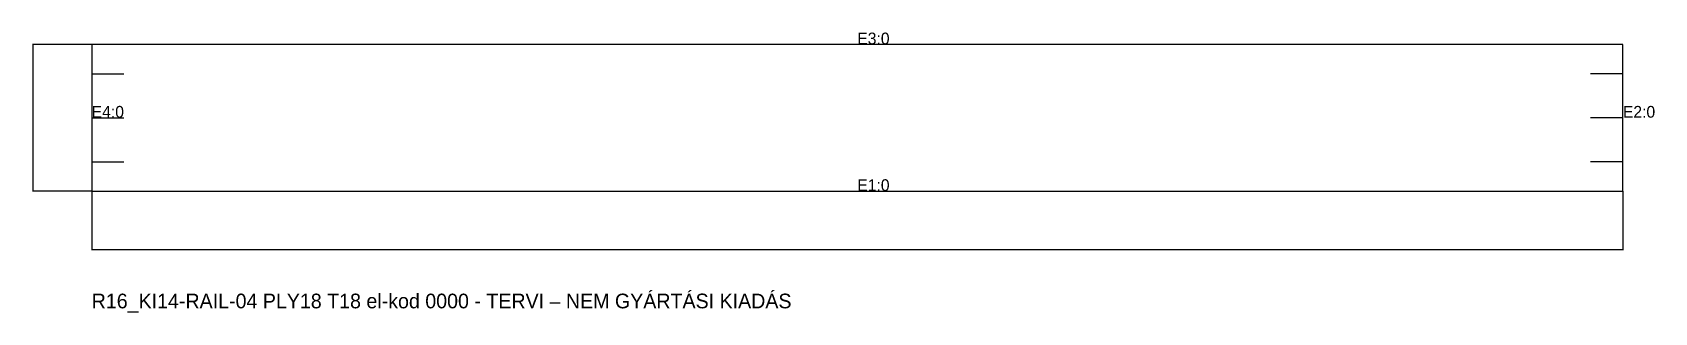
# Model space of a CAD drawing. Header units: millimetres. Extents: x -40 to 1066, y -83 to 108.
import ezdxf

# ---------------------------------------------------------------- set-up
doc = ezdxf.new("R2010")
doc.units = ezdxf.units.MM
for name, color, linetype in [('FURAT_EL', 3, 'Continuous'), ('KONTUR', 7, 'Continuous'), ('MERET', 8, 'Continuous'), ('SZOVEG', 7, 'Continuous')]:
    doc.layers.add(name, color=color, linetype=linetype)
doc.styles.add('OpenSansCondensed-Light', font='OpenSansCondensed-Light.ttf')
doc.dimstyles.new('EZDXF', dxfattribs={"dimtxt": 0.25, "dimasz": 0.175, "dimexe": 0.375, "dimexo": 0.125, "dimgap": 0.1, "dimtad": 1, "dimlfac": 100, "dimzin": 12, "dimdsep": 46, "dimtxsty": 'OpenSansCondensed-Light', "dimblk": 'ARCHTICK', "dimcen": 2.5, "dimazin": 3, "dimtfac": 0.5, "dimtmove": 2, "dimatfit": 3})

# ---------------------------------------------------------------- blocks, each defined once
blk = doc.blocks.new('_ARCHTICK')
at = {"color": 0, "linetype": 'BYBLOCK', "const_width": 0.15}
blk.add_lwpolyline([(-0.5, -0.5), (0.5, 0.5)], dxfattribs=at)

msp = doc.modelspace()

# ---------------------------------------------------------------- linework, layer by layer
at = {"layer": 'FURAT_EL'}
for p, q in [((0, 80), (22, 80)), ((1044, 80), (1022, 80)), ((0, 50), (22, 50)), ((1044, 50), (1022, 50)), ((0, 20), (22, 20)), ((1044, 20), (1022, 20))]:
    msp.add_line(p, q, dxfattribs=at)
at = {"layer": 'KONTUR'}
msp.add_lwpolyline([(0, 0), (1044, 0), (1044, 100), (0, 100)], close=True, dxfattribs=at)

# ---------------------------------------------------------------- texts
at = {"layer": 'SZOVEG'}
for s, height, p in [('E3:0', 8, (522, 100)), ('E4:0', 8, (0, 50)), ('E2:0', 8, (1044, 50)), ('E1:0', 8, (522, 0)), ('R16_KI14-RAIL-04 PLY18 T18 el-kod 0000 - TERVI – NEM GYÁRTÁSI KIADÁS', 10, (0, -80))]:
    msp.add_text(s, height=height, dxfattribs=at).set_placement(p)

# ---------------------------------------------------------------- dimensions: what is measured, and where the dimension line sits
at = {"layer": 'MERET'}
msp.add_linear_dim(base=(-40, 0), p1=(0, 0), p2=(0, 100), angle=90, dimstyle='EZDXF', dxfattribs=at).render()
msp.add_linear_dim(base=(0, -40), p1=(0, 0), p2=(1044, 0), dimstyle='EZDXF', dxfattribs=at).render()

doc.saveas('drawing.dxf')
